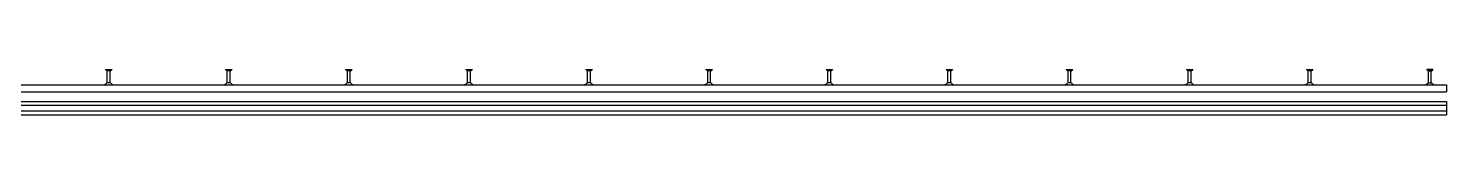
# Model space of a CAD drawing. Header units: millimetres. Extents: x -466 to 5678, y -7065 to 2232.
# Drawn here: x 2701 to 5653, y 245 to 339 of the extents above; entities that cross this region are included whole.
import ezdxf

# ---------------------------------------------------------------- set-up
doc = ezdxf.new("R2010")
doc.units = ezdxf.units.MM
doc.layers.add('HALFEN', color=2, linetype='CONTINUOUS')

msp = doc.modelspace()

# ---------------------------------------------------------------- linework, layer by layer
at = {"layer": 'HALFEN'}
for p, q in [((2861.2, 339.3), (2874.3, 339.3)), ((2861.2, 339.3), (2861.2, 338.1)), ((2874.3, 338.1), (2861.2, 338.1)), ((2864.5, 336.5), (2861.8, 338.1)), ((2864.7, 339.2), (2864.7, 338.2)), ((2864.8, 311.3), (2864.8, 336)), ((2870.5, 336.3), (2865, 336.3)), ((2870.8, 339.2), (2870.8, 338.2)), ((2870.8, 311.3), (2870.8, 336)), ((2871.1, 336.5), (2873.8, 338.1)), ((2874.3, 339.3), (2874.3, 338.1)), ((3111.2, 339.3), (3124.3, 339.3)), ((3111.2, 339.3), (3111.2, 338.1)), ((3124.3, 338.1), (3111.2, 338.1)), ((3114.5, 336.5), (3111.8, 338.1)), ((3114.7, 339.2), (3114.7, 338.2)), ((3114.8, 311.3), (3114.8, 336)), ((3120.5, 336.3), (3115, 336.3)), ((3120.8, 339.2), (3120.8, 338.2)), ((3120.8, 311.3), (3120.8, 336)), ((3121.1, 336.5), (3123.8, 338.1)), ((3124.3, 339.3), (3124.3, 338.1)), ((3361.2, 339.3), (3374.3, 339.3)), ((3361.2, 339.3), (3361.2, 338.1)), ((3374.3, 338.1), (3361.2, 338.1)), ((3364.5, 336.5), (3361.8, 338.1)), ((3364.7, 339.2), (3364.7, 338.2)), ((3364.8, 311.3), (3364.8, 336)), ((3370.5, 336.3), (3365, 336.3)), ((3370.8, 339.2), (3370.8, 338.2)), ((3370.8, 311.3), (3370.8, 336)), ((3371.1, 336.5), (3373.8, 338.1)), ((3374.3, 339.3), (3374.3, 338.1)), ((3611.2, 339.3), (3624.3, 339.3)), ((3611.2, 339.3), (3611.2, 338.1)), ((3624.3, 338.1), (3611.2, 338.1)), ((3614.5, 336.5), (3611.8, 338.1)), ((3614.7, 339.2), (3614.7, 338.2)), ((3614.8, 311.3), (3614.8, 336)), ((3620.5, 336.3), (3615, 336.3)), ((3620.8, 339.2), (3620.8, 338.2)), ((3620.8, 311.3), (3620.8, 336)), ((3621.1, 336.5), (3623.8, 338.1)), ((3624.3, 339.3), (3624.3, 338.1)), ((3861.2, 339.3), (3874.3, 339.3)), ((3861.2, 339.3), (3861.2, 338.1)), ((3874.3, 338.1), (3861.2, 338.1)), ((3864.5, 336.5), (3861.8, 338.1)), ((3864.7, 339.2), (3864.7, 338.2)), ((3864.8, 311.3), (3864.8, 336)), ((3870.5, 336.3), (3865, 336.3)), ((3870.8, 339.2), (3870.8, 338.2)), ((3870.8, 311.3), (3870.8, 336)), ((3871.1, 336.5), (3873.8, 338.1)), ((3874.3, 339.3), (3874.3, 338.1)), ((4111.2, 339.3), (4124.3, 339.3)), ((4111.2, 339.3), (4111.2, 338.1)), ((4124.3, 338.1), (4111.2, 338.1)), ((4114.5, 336.5), (4111.8, 338.1)), ((4114.7, 339.2), (4114.7, 338.2)), ((4114.8, 311.3), (4114.8, 336)), ((4120.5, 336.3), (4115, 336.3)), ((4120.8, 339.2), (4120.8, 338.2)), ((4120.8, 311.3), (4120.8, 336)), ((4121.1, 336.5), (4123.8, 338.1)), ((4124.3, 339.3), (4124.3, 338.1)), ((4361.2, 339.3), (4374.3, 339.3)), ((4361.2, 339.3), (4361.2, 338.1)), ((4374.3, 338.1), (4361.2, 338.1)), ((4364.5, 336.5), (4361.8, 338.1)), ((4364.7, 339.2), (4364.7, 338.2)), ((4364.8, 311.3), (4364.8, 336)), ((4370.5, 336.3), (4365, 336.3)), ((4370.8, 339.2), (4370.8, 338.2)), ((4370.8, 311.3), (4370.8, 336)), ((4371.1, 336.5), (4373.8, 338.1)), ((4374.3, 339.3), (4374.3, 338.1)), ((4611.2, 339.3), (4624.3, 339.3)), ((4611.2, 339.3), (4611.2, 338.1)), ((4624.3, 338.1), (4611.2, 338.1)), ((4614.5, 336.5), (4611.8, 338.1)), ((4614.7, 339.2), (4614.7, 338.2)), ((4614.8, 311.3), (4614.8, 336)), ((4620.5, 336.3), (4615, 336.3)), ((4620.8, 339.2), (4620.8, 338.2)), ((4620.8, 311.3), (4620.8, 336)), ((4621.1, 336.5), (4623.8, 338.1)), ((4624.3, 339.3), (4624.3, 338.1)), ((4861.2, 339.3), (4874.3, 339.3)), ((4861.2, 339.3), (4861.2, 338.1)), ((4874.3, 338.1), (4861.2, 338.1)), ((4864.5, 336.5), (4861.8, 338.1)), ((4864.7, 339.2), (4864.7, 338.2)), ((4864.8, 311.3), (4864.8, 336)), ((4870.5, 336.3), (4865, 336.3)), ((4870.8, 339.2), (4870.8, 338.2)), ((4870.8, 311.3), (4870.8, 336)), ((4871.1, 336.5), (4873.8, 338.1)), ((4874.3, 339.3), (4874.3, 338.1)), ((5111.2, 339.3), (5124.3, 339.3)), ((5111.2, 339.3), (5111.2, 338.1)), ((5124.3, 338.1), (5111.2, 338.1)), ((5114.5, 336.5), (5111.8, 338.1)), ((5114.7, 339.2), (5114.7, 338.2)), ((5114.8, 311.3), (5114.8, 336)), ((5120.5, 336.3), (5115, 336.3)), ((5120.8, 339.2), (5120.8, 338.2)), ((5120.8, 311.3), (5120.8, 336)), ((5121.1, 336.5), (5123.8, 338.1)), ((5124.3, 339.3), (5124.3, 338.1)), ((5361.2, 339.3), (5374.3, 339.3)), ((5361.2, 339.3), (5361.2, 338.1)), ((5374.3, 338.1), (5361.2, 338.1)), ((5364.5, 336.5), (5361.8, 338.1)), ((5364.7, 339.2), (5364.7, 338.2)), ((5364.8, 311.3), (5364.8, 336)), ((5370.5, 336.3), (5365, 336.3)), ((5370.8, 339.2), (5370.8, 338.2)), ((5370.8, 311.3), (5370.8, 336)), ((5371.1, 336.5), (5373.8, 338.1)), ((5374.3, 339.3), (5374.3, 338.1)), ((5624.3, 339.3), (5611.2, 339.3)), ((5611.2, 339.3), (5611.2, 338.1)), ((5611.2, 338.1), (5624.3, 338.1)), ((5614.5, 336.5), (5611.8, 338.1)), ((5614.7, 339.2), (5614.7, 338.2)), ((5614.8, 311.3), (5614.8, 336)), ((5615, 336.3), (5620.5, 336.3)), ((5620.8, 339.2), (5620.8, 338.2)), ((5620.8, 311.3), (5620.8, 336)), ((5621.1, 336.5), (5623.8, 338.1)), ((5624.3, 339.3), (5624.3, 338.1)), ((-417.2, 307.3), (5652.8, 307.3)), ((2871.7, 311.3), (2863.8, 311.3)), ((3121.7, 311.3), (3113.8, 311.3)), ((3371.7, 311.3), (3363.8, 311.3)), ((3621.7, 311.3), (3613.8, 311.3)), ((3871.7, 311.3), (3863.8, 311.3)), ((4121.7, 311.3), (4113.8, 311.3)), ((4371.7, 311.3), (4363.8, 311.3)), ((4621.7, 311.3), (4613.8, 311.3)), ((4871.7, 311.3), (4863.8, 311.3)), ((5121.7, 311.3), (5113.8, 311.3)), ((5371.7, 311.3), (5363.8, 311.3)), ((5613.8, 311.3), (5621.7, 311.3)), ((5652.8, 307.3), (5652.8, 292.3)), ((-417.2, 292.3), (5652.8, 292.3)), ((-417.2, 272.3), (5652.8, 272.3)), ((5652.8, 272.3), (5652.8, 244.8)), ((-417.2, 264.6), (5652.8, 264.6)), ((-417.2, 252.6), (5652.8, 252.6)), ((-417.2, 244.8), (5652.8, 244.8))]:
    msp.add_line(p, q, dxfattribs=at)
for centre, radius, start, end in [((2864.2, 336), 0.6, 0, 60), ((2871.4, 336), 0.6, 120, 180), ((3114.2, 336), 0.6, 0, 60), ((3121.4, 336), 0.6, 120, 180), ((3364.2, 336), 0.6, 0, 60), ((3371.4, 336), 0.6, 120, 180), ((3614.2, 336), 0.6, 0, 60), ((3621.4, 336), 0.6, 120, 180), ((3864.2, 336), 0.6, 0, 60), ((3871.4, 336), 0.6, 120, 180), ((4114.2, 336), 0.6, 0, 60), ((4121.4, 336), 0.6, 120, 180), ((4364.2, 336), 0.6, 0, 60), ((4371.4, 336), 0.6, 120, 180), ((4614.2, 336), 0.6, 0, 60), ((4621.4, 336), 0.6, 120, 180), ((4864.2, 336), 0.6, 0, 60), ((4871.4, 336), 0.6, 120, 180), ((5114.2, 336), 0.6, 0, 60), ((5121.4, 336), 0.6, 120, 180), ((5364.2, 336), 0.6, 0, 60), ((5371.4, 336), 0.6, 120, 180), ((5614.2, 336), 0.6, 0, 60), ((5621.4, 336), 0.6, 120, 180), ((2857.4, 314.5), 7.14, 268.7969, 333.9123), ((2878.1, 314.5), 7.14, 206.0877, 271.2031), ((3107.4, 314.5), 7.14, 268.7969, 333.9123), ((3128.1, 314.5), 7.14, 206.0877, 271.2031), ((3357.4, 314.5), 7.14, 268.7969, 333.9123), ((3378.1, 314.5), 7.14, 206.0877, 271.2031), ((3607.4, 314.5), 7.14, 268.7969, 333.9123), ((3628.1, 314.5), 7.14, 206.0877, 271.2031), ((3857.4, 314.5), 7.14, 268.7969, 333.9123), ((3878.1, 314.5), 7.14, 206.0877, 271.2031), ((4107.4, 314.5), 7.14, 268.7969, 333.9123), ((4128.1, 314.5), 7.14, 206.0877, 271.2031), ((4357.4, 314.5), 7.14, 268.7969, 333.9123), ((4378.1, 314.5), 7.14, 206.0877, 271.2031), ((4607.4, 314.5), 7.14, 268.7969, 333.9123), ((4628.1, 314.5), 7.14, 206.0877, 271.2031), ((4857.4, 314.5), 7.14, 268.7969, 333.9123), ((4878.1, 314.5), 7.14, 206.0877, 271.2031), ((5107.4, 314.5), 7.14, 268.7969, 333.9123), ((5128.1, 314.5), 7.14, 206.0877, 271.2031), ((5357.4, 314.5), 7.14, 268.7969, 333.9123), ((5378.1, 314.5), 7.14, 206.0877, 271.2031), ((5607.4, 314.5), 7.14, 268.7969, 333.9123), ((5628.1, 314.5), 7.14, 206.0877, 271.2031)]:
    msp.add_arc(centre, radius, start, end, dxfattribs=at)

doc.saveas('drawing.dxf')
